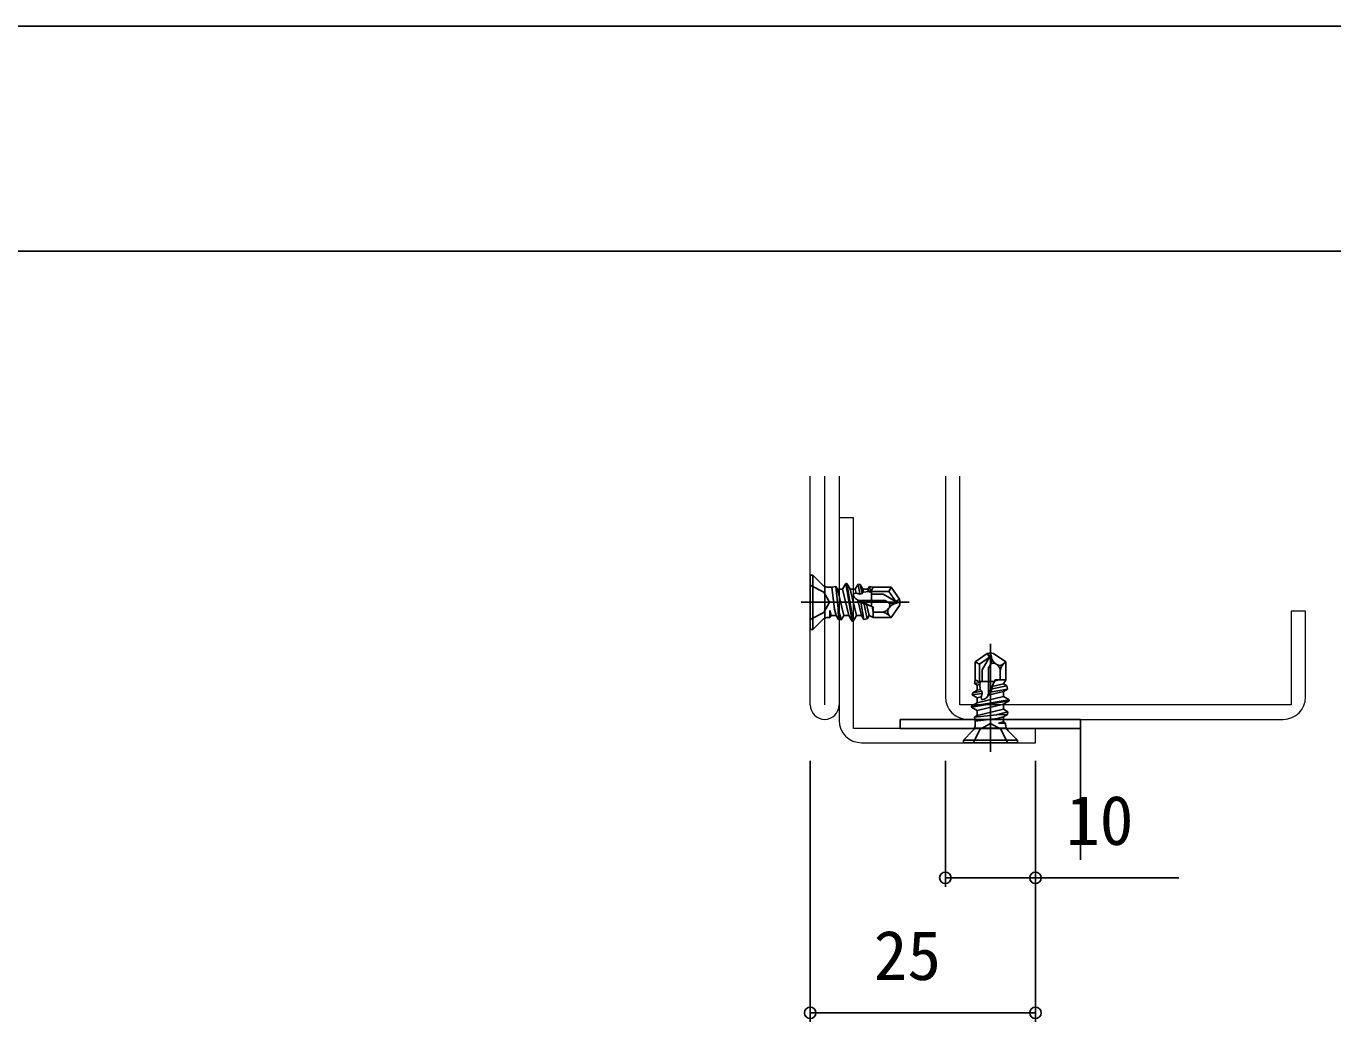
# Model space of a CAD drawing. Units: millimetres, scale not verified. Extents: x -437 to 438, y -281 to 279.
# Drawn here: x 18.7 to 163.8, y 133.2 to 243.8 of the extents above; entities that cross this region are included whole.
import ezdxf
from ezdxf.enums import TextEntityAlignment as Align

# ---------------------------------------------------------------- set-up
doc = ezdxf.new("R2010")
doc.units = ezdxf.units.MM
doc.header["$LTSCALE"] = 2
doc.layers.add('0-2_YKK_11', color=211, linetype='Continuous', lineweight=18)
doc.layers.add('0-3_YKK_11E', color=4, linetype='Continuous', lineweight=18)
for name, color, linetype in [('0-5_YKK_13', 4, 'Continuous'), ('0-7_YKK_D', 6, 'Continuous'), ('0-8_YKK_ZWAK', 7, 'Continuous'), ('0-9_YSS_K', 3, 'Continuous')]:
    doc.layers.add(name, color=color, linetype=linetype)
doc.styles.add('ＭＳ ゴシック', font='')
doc.styles.get('ＭＳ ゴシック').set_extended_font_data('MS Gothic')

msp = doc.modelspace()

# ---------------------------------------------------------------- linework, layer by layer
at = {"layer": '0-2_YKK_11'}
for p, q in [((105.757, 168.4), (105.757, 193.8)), ((107.357, 193.8), (107.357, 168.4)), ((108.957, 193.8), (108.957, 168.4))]:
    msp.add_line(p, q, dxfattribs=at)
for points in [[(110.557, 165.8), (110.557, 189.2), (108.957, 189.2), (108.957, 166.7)], [(111.457, 164.2), (130.757, 164.2), (130.757, 165.8), (110.557, 165.8)]]:
    msp.add_lwpolyline(points, dxfattribs=at)
for centre, radius, start, end in [((107.357, 168.4), 1.6, 180, 0), ((111.457, 166.7), 2.5, 180.00001, 269.99999)]:
    msp.add_arc(centre, radius, start, end, dxfattribs=at)
at = {"layer": '0-3_YKK_11E'}
for p, q in [((120.757, 193.8), (120.757, 169.3)), ((123.257, 166.8), (158.257, 166.8))]:
    msp.add_line(p, q, dxfattribs=at)
msp.add_lwpolyline([(160.757, 169.3), (160.757, 178.8), (159.157, 178.8), (159.157, 168.4), (122.357, 168.4), (122.357, 193.8)], dxfattribs=at)
for centre, start, end in [((123.257, 169.3), 180, 270), ((158.257, 169.3), 270, 0)]:
    msp.add_arc(centre, 2.5, start, end, dxfattribs=at)
at = {"layer": '0-5_YKK_13'}
for p, q in [((105.757, 176.8), (105.757, 182.8)), ((106.057, 182.8), (105.757, 182.8)), ((106.057, 176.8), (106.057, 182.8)), ((107.084, 181.773), (106.057, 182.8)), ((105.757, 181.7), (107.271, 180.945)), ((107.377, 181.48), (107.377, 178.12)), ((107.791, 181.48), (108.158, 181.48)), ((108.588, 181.575), (108.158, 181.48)), ((108.466, 179.025), (108.158, 181.48)), ((108.588, 181.575), (108.776, 181.25)), ((108.848, 179.118), (108.588, 181.575)), ((109.71, 181.9), (109.335, 181.25)), ((109.71, 181.9), (110.415, 177.7)), ((109.81, 181.9), (109.71, 181.9)), ((110.515, 177.7), (109.81, 181.9)), ((109.81, 181.9), (110.186, 181.25)), ((111.067, 181.807), (110.745, 181.25)), ((111.298, 181.765), (111.067, 181.807)), ((111.067, 181.807), (111.246, 180.715)), ((111.298, 181.765), (111.596, 181.25)), ((111.507, 180.763), (111.298, 181.765)), ((112.343, 181.575), (112.155, 181.25)), ((112.343, 181.575), (112.437, 180.936)), ((112.757, 181.5), (114.739, 181.5)), ((114.479, 181), (114.739, 181.5)), ((115.677, 180.161), (114.739, 181.5)), ((107.271, 180.945), (107.88, 179.8)), ((109.481, 178.35), (108.776, 181.25)), ((109.335, 181.25), (108.776, 181.25)), ((110.04, 178.35), (109.335, 181.25)), ((110.891, 178.35), (110.186, 181.25)), ((110.745, 181.25), (110.186, 181.25)), ((110.849, 180.823), (110.745, 181.25)), ((111.45, 178.35), (111.037, 180.049)), ((114.093, 180), (111.307, 180)), ((112.155, 181.25), (111.596, 181.25)), ((111.675, 180.923), (111.596, 181.25)), ((112.219, 180.989), (112.155, 181.25)), ((112.557, 179.352), (112.557, 181.147)), ((114.479, 181), (112.557, 181)), ((113.852, 180.7), (112.557, 180.7)), ((115.257, 179.888), (113.852, 180.7)), ((114.381, 179.834), (114.093, 180)), ((115.257, 179.888), (114.479, 181)), ((115.677, 180.161), (115.257, 179.888)), ((115.757, 179.8), (115.677, 180.161)), ((104.757, 179.8), (116.757, 179.8)), ((108.071, 178.35), (107.938, 178.896)), ((107.938, 178.12), (107.938, 178.896)), ((108.63, 178.35), (108.466, 179.025)), ((111.392, 179.819), (111.705, 177.909)), ((112.086, 177.978), (111.748, 179.601)), ((112.301, 178.35), (111.995, 179.61)), ((112.757, 178.775), (112.624, 179.321)), ((112.723, 179.006), (112.757, 178.775)), ((112.757, 178.1), (112.757, 179.26)), ((113.696, 178.7), (112.757, 178.7)), ((114.462, 179.099), (114.524, 179.187)), ((114.739, 178.1), (115.677, 179.439)), ((115.257, 179.888), (115.757, 179.8)), ((115.284, 179.695), (115.757, 179.8)), ((115.677, 179.439), (115.757, 179.8)), ((107.084, 177.827), (106.057, 176.8)), ((107.791, 178.12), (107.938, 178.12)), ((107.938, 178.12), (108.071, 178.35)), ((108.071, 178.35), (108.63, 178.35)), ((108.895, 177.891), (108.63, 178.35)), ((108.895, 177.891), (109.204, 177.871)), ((109.204, 177.871), (109.481, 178.35)), ((109.481, 178.35), (110.04, 178.35)), ((110.415, 177.7), (110.04, 178.35)), ((110.415, 177.7), (110.515, 177.7)), ((110.515, 177.7), (110.891, 178.35)), ((110.891, 178.35), (111.45, 178.35)), ((111.705, 177.909), (111.45, 178.35)), ((111.705, 177.909), (112.086, 177.978)), ((112.086, 177.978), (112.301, 178.35)), ((112.301, 178.35), (112.757, 178.1)), ((112.757, 178.1), (114.739, 178.1)), ((114.514, 178.343), (114.739, 178.1)), ((105.757, 176.8), (106.057, 176.8)), ((125.396, 174.12), (124.057, 173.182)), ((125.757, 174.2), (125.396, 174.12)), ((125.396, 174.12), (125.668, 173.7)), ((125.668, 173.7), (125.757, 174.2)), ((125.757, 163.2), (125.757, 175.2)), ((125.862, 173.727), (125.757, 174.2)), ((126.118, 174.12), (125.757, 174.2)), ((127.457, 173.182), (126.118, 174.12)), ((124.557, 172.922), (124.057, 173.182)), ((124.057, 171.2), (124.057, 173.182)), ((125.668, 173.7), (124.557, 172.922)), ((124.557, 172.922), (124.557, 171)), ((125.668, 173.7), (124.857, 172.295)), ((125.723, 172.824), (125.557, 172.536)), ((126.458, 172.905), (126.369, 172.967)), ((127.214, 172.957), (127.457, 173.182)), ((127.457, 171.2), (127.457, 173.182)), ((124.857, 172.295), (124.857, 171)), ((125.557, 172.536), (125.557, 169.75)), ((126.782, 171.2), (126.236, 171.067)), ((127.457, 171.2), (126.297, 171.2)), ((126.551, 171.166), (126.782, 171.2)), ((126.857, 172.139), (126.857, 171.2)), ((127.207, 170.744), (127.457, 171.2)), ((123.792, 169.741), (123.75, 169.51)), ((123.792, 169.741), (124.307, 170.039)), ((124.794, 169.95), (123.792, 169.741)), ((123.982, 170.786), (124.621, 170.881)), ((123.982, 170.786), (124.307, 170.598)), ((124.568, 170.662), (124.307, 170.598)), ((124.307, 170.598), (124.307, 170.039)), ((124.634, 170.118), (124.307, 170.039)), ((126.205, 171), (124.41, 171)), ((127.207, 169.893), (125.508, 169.48)), ((125.738, 169.836), (127.648, 170.148)), ((127.207, 170.744), (125.947, 170.438)), ((127.579, 170.529), (125.956, 170.192)), ((127.579, 170.529), (127.207, 170.744)), ((127.648, 170.148), (127.207, 169.893)), ((127.207, 169.334), (127.207, 169.893)), ((127.648, 170.148), (127.579, 170.529)), ((127.857, 168.959), (123.657, 168.254)), ((123.657, 168.154), (127.857, 168.859)), ((123.657, 168.254), (124.307, 168.629)), ((123.75, 169.51), (124.842, 169.689)), ((123.75, 169.51), (124.307, 169.188)), ((127.207, 169.334), (124.307, 168.629)), ((124.734, 169.292), (124.307, 169.188)), ((124.307, 169.188), (124.307, 168.629)), ((127.207, 168.483), (124.307, 167.778)), ((127.857, 168.959), (127.207, 169.334)), ((127.857, 168.859), (127.207, 168.483)), ((127.207, 167.924), (127.207, 168.483)), ((127.857, 168.859), (127.857, 168.959)), ((123.657, 168.254), (123.657, 168.154)), ((123.657, 168.154), (124.307, 167.778)), ((126.439, 167.292), (123.982, 167.031)), ((123.982, 167.031), (124.307, 167.219)), ((123.982, 167.031), (124.077, 166.601)), ((126.532, 166.909), (124.077, 166.601)), ((127.207, 167.924), (124.307, 167.219)), ((124.307, 167.778), (124.307, 167.219)), ((127.207, 167.073), (126.532, 166.909)), ((127.686, 167.647), (127.207, 167.924)), ((127.665, 167.338), (127.207, 167.073)), ((127.207, 166.514), (127.207, 167.073)), ((127.665, 167.338), (127.686, 167.647)), ((123.784, 165.527), (122.757, 164.5)), ((123.857, 164.2), (124.612, 165.714)), ((124.077, 166.234), (124.077, 166.601)), ((124.077, 165.82), (127.437, 165.82)), ((124.612, 165.714), (125.757, 166.323)), ((127.207, 166.514), (126.661, 166.381)), ((127.437, 166.381), (126.661, 166.381)), ((127.437, 166.381), (127.207, 166.514)), ((127.437, 166.234), (127.437, 166.381)), ((127.73, 165.527), (128.757, 164.5)), ((128.757, 164.5), (122.757, 164.5)), ((122.757, 164.5), (122.757, 164.2)), ((128.757, 164.2), (122.757, 164.2)), ((128.757, 164.2), (128.757, 164.5))]:
    msp.add_line(p, q, dxfattribs=at)
for points in [[(112.343, 181.575), (112.757, 181.5), (112.437, 180.936), (112.219, 180.989), (111.675, 180.923), (111.507, 180.763), (111.246, 180.715), (110.849, 180.823), (110.558, 180.787)], [(110.994, 180.068), (112.757, 179.26), (112.723, 179.006), (112.624, 179.321)], [(111.995, 179.61), (111.748, 179.601), (111.392, 179.819), (111.037, 180.049)], [(105.757, 177.9), (107.271, 178.655), (107.88, 179.8)], [(108.895, 177.891), (108.848, 179.118), (109.204, 177.871)], [(123.982, 170.786), (124.057, 171.2), (124.621, 170.881), (124.568, 170.662), (124.634, 170.118), (124.794, 169.95), (124.842, 169.689), (124.734, 169.292), (124.77, 169.001)], [(125.489, 169.437), (126.297, 171.2), (126.551, 171.166), (126.236, 171.067)], [(125.947, 170.438), (125.956, 170.192), (125.738, 169.836), (125.508, 169.48)], [(127.665, 167.338), (126.439, 167.292), (127.686, 167.647)], [(127.657, 164.2), (126.902, 165.714), (125.757, 166.323)]]:
    msp.add_lwpolyline(points, dxfattribs=at)
msp.add_lwpolyline([(115.757, 166.8), (115.757, 165.8), (135.757, 165.8), (135.757, 166.8)], close=True, dxfattribs=at)
for centre, radius, start, end in [((107.791, 182.48), 1, 225, 270), ((111.307, 180.75), 0.75, 177.14861, 270), ((113.696, 179.635), 0.935, 270, 325), ((113.696, 177.585), 1.115, 42.84567, 90), ((114.955, 178.753), 0.603, 145, 222.84567), ((114.156, 179.445), 0.449, 325, 60), ((115.011, 180.926), 1.26, 240, 282.5), ((115.557, 178.464), 1.26, 102.5, 145), ((107.791, 177.12), 1, 90, 135), ((124.631, 173.454), 1.26, 330, 12.5), ((126.112, 172.599), 0.449, 55, 150), ((127.092, 174), 1.26, 192.5, 235), ((126.804, 173.399), 0.603, 235, 312.84567), ((125.922, 172.139), 0.935, 0, 55), ((127.972, 172.139), 1.115, 132.84567, 180), ((124.807, 169.75), 0.75, 267.14861, 0), ((123.077, 166.234), 1, 315, 0), ((128.437, 166.234), 1, 180, 225)]:
    msp.add_arc(centre, radius, start, end, dxfattribs=at)
at = {"layer": '0-7_YKK_D'}
for p, q in [((105.757, 162.2), (105.757, 133.2)), ((120.757, 162.2), (120.757, 148.2)), ((130.757, 162.2), (130.757, 148.2)), ((130.757, 162.2), (130.757, 133.2)), ((130.757, 134.2), (105.757, 134.2))]:
    msp.add_line(p, q, dxfattribs=at)
msp.add_lwpolyline([(120.757, 149.2), (130.757, 149.2), (146.682, 149.2)], dxfattribs=at)
for centre in [(120.757, 149.2), (130.757, 149.2), (105.757, 134.2), (130.757, 134.2)]:
    msp.add_circle(centre, 0.637, dxfattribs=at)
at = {"layer": '0-8_YKK_ZWAK'}
for p, q in [((438.2, 243.8), (-436.8, 243.8)), ((438.2, 218.8), (-436.8, 218.8))]:
    msp.add_line(p, q, dxfattribs=at)
at = {"layer": '0-9_YSS_K'}
msp.add_line((135.757, 166.8), (135.757, 151.2), dxfattribs=at)

# ---------------------------------------------------------------- texts
at = {"layer": '0-7_YKK_D', "style": 'ＭＳ ゴシック'}
for s, p in [('10', (134.156, 151.2)), ('25', (112.802, 136.2))]:
    msp.add_text(s, height=5.499, dxfattribs=at).set_placement(p, align=Align.BOTTOM_LEFT)

doc.saveas('drawing.dxf')
